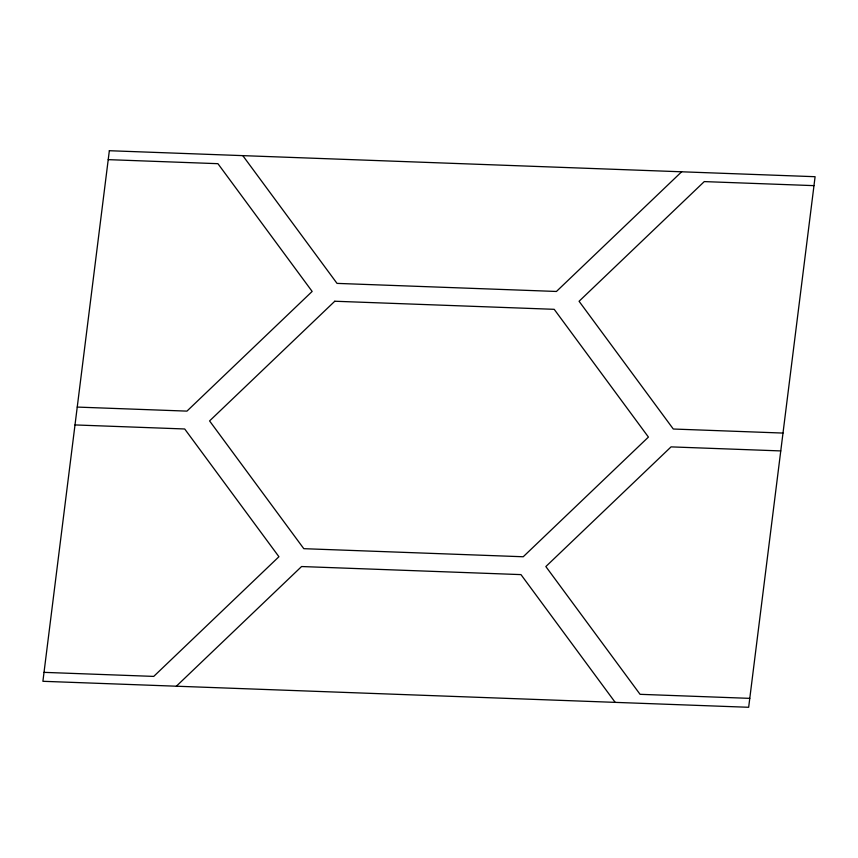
<?xml version="1.0" encoding="UTF-8"?>
<svg xmlns="http://www.w3.org/2000/svg" width="858" height="858" viewBox="0 0 858 858"><rect width="100%" height="100%" fill="white"/><g stroke="black" fill="none" stroke-linecap="round" stroke-linejoin="round"><path stroke-width="1.29" d="M681.638 171.793L556.434 291.463L337.022 283.387L242.803 155.63M176.362 686.207L301.566 566.537L520.978 574.613L615.197 702.37M108.215 159.642L217.932 163.685L312.151 291.441L186.947 411.121L77.241 407.078M813.985 185.639L704.268 181.596L579.075 301.276L673.294 429.021L783 433.065M75 424.935L184.706 428.979L278.925 556.724L153.732 676.404L44.015 672.361M780.759 450.922L671.053 446.879L545.849 566.559L640.068 694.315L749.785 698.358M109.341 150.718L42.9 681.295L748.659 707.282L815.1 176.705L109.341 150.718M334.781 301.244L209.577 420.924L303.796 548.68L523.219 556.756L648.423 437.076L554.204 309.32L334.781 301.244"/></g></svg>
